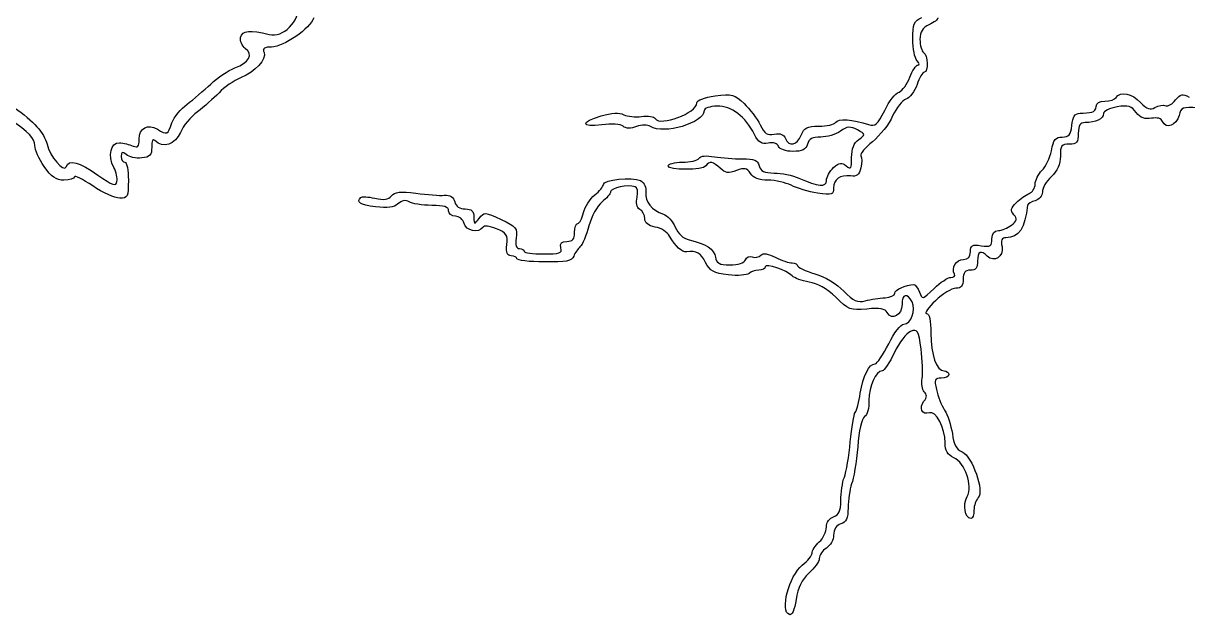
# Model space of a CAD drawing. Extents: x 0 to 12.7, y 0 to 7.2.
# Drawn here: x 2.874 to 6.47, y 1.356 to 3.185 of the extents above; entities that cross this region are included whole.
import ezdxf

# ---------------------------------------------------------------- set-up
doc = ezdxf.new("R2010")
doc.units = 0
doc.header["$MEASUREMENT"] = 0
doc.layers.get('0').update_dxf_attribs({"linetype": 'CONTINUOUS'})

msp = doc.modelspace()

# ---------------------------------------------------------------- linework, layer by layer
at = {"color": 0}
for points in [[(3.63325, 3.15013), (3.6766, 3.139), (3.72661, 3.18896), (3.72661, 3.24343)], [(3.77106, 3.20117), (3.76107, 3.16894), (3.67774, 3.11122), (3.64106, 3.11122)], [(5.62115, 3.13564), (5.62115, 3.18235), (5.6244, 3.19119), (5.64893, 3.20231)], [(5.69889, 3.20117), (5.69889, 3.19672), (5.68664, 3.18679), (5.67111, 3.18007)], [(3.54546, 3.14117), (3.54992, 3.16233), (3.57547, 3.16456), (3.63325, 3.15013)], [(5.67111, 3.18007), (5.6511, 3.17014), (5.64333, 3.15901), (5.64333, 3.13456)], [(3.55994, 3.10678), (3.54992, 3.11458), (3.54329, 3.13004), (3.54546, 3.14117)], [(5.63444, 3.06896), (5.62668, 3.07676), (5.62115, 3.10678), (5.62115, 3.13564)], [(5.64333, 3.13456), (5.64333, 3.11675), (5.64893, 3.09793), (5.65446, 3.09457)], [(3.52772, 3.04671), (3.57107, 3.06228), (3.58544, 3.08897), (3.55994, 3.10678)], [(3.61774, 3.09457), (3.62549, 3.07232), (3.59212, 3.03564), (3.54546, 3.01568)], [(3.64106, 3.11122), (3.61882, 3.11122), (3.61214, 3.10678), (3.61774, 3.09457)], [(5.65446, 3.09457), (5.66775, 3.08681), (5.66997, 3.03342), (5.65663, 3.03342)], [(5.63661, 3.05567), (5.64333, 3.05567), (5.64219, 3.06119), (5.63444, 3.06896)], [(3.45324, 2.99675), (3.47325, 3.01676), (3.50771, 3.03901), (3.52772, 3.04671)], [(5.61219, 3.01785), (5.61887, 3.03788), (5.63108, 3.05567), (5.63661, 3.05567)], [(5.65663, 3.03342), (5.65218, 3.03342), (5.64111, 3.01568), (5.63444, 2.99567)], [(3.37993, 2.93451), (3.39882, 2.949), (3.43218, 2.97786), (3.45324, 2.99675)], [(3.54546, 3.01568), (3.52436, 3.00786), (3.49436, 2.98676), (3.47879, 2.97011)], [(5.57889, 2.97233), (5.58886, 2.97678), (5.60444, 2.99675), (5.61219, 3.01785)], [(5.63444, 2.99567), (5.62668, 2.9745), (5.61111, 2.95344), (5.59999, 2.95008)], [(3.47879, 2.97011), (3.46212, 2.95231), (3.43218, 2.92676), (3.41211, 2.91118)], [(4.95443, 2.93896), (4.95443, 2.94672), (4.97667, 2.95562), (5.01107, 2.96012)], [(5.01107, 2.96012), (5.06332, 2.96674), (5.07113, 2.96565), (5.09999, 2.93679)], [(5.53444, 2.91564), (5.54775, 2.94342), (5.56776, 2.96897), (5.57889, 2.97233)], [(5.59999, 2.95008), (5.58886, 2.94672), (5.57113, 2.92339), (5.55886, 2.89899)], [(6.21442, 2.94456), (6.22999, 2.94456), (6.24556, 2.949), (6.24892, 2.95562)], [(6.24892, 2.95562), (6.26112, 2.97569), (6.29893, 2.96789), (6.32443, 2.94006)], [(6.43224, 2.94792), (6.44775, 2.96565), (6.45449, 2.96789), (6.47444, 2.95676)], [(2.84657, 2.92449), (2.90657, 2.88232), (2.93881, 2.84674), (2.94764, 2.81119)], [(3.33328, 2.87679), (3.33996, 2.89453), (3.36106, 2.92122), (3.37993, 2.93451)], [(4.97667, 2.91456), (4.97667, 2.87679), (4.85215, 2.84006), (4.81108, 2.86567)], [(4.82553, 2.89008), (4.8411, 2.86567), (4.95443, 2.90782), (4.95443, 2.93896)], [(5.01665, 2.92899), (4.99442, 2.92785), (4.97667, 2.92231), (4.97667, 2.91456)], [(5.13222, 2.84115), (5.10444, 2.89671), (5.06108, 2.93007), (5.01665, 2.92899)], [(5.09999, 2.93679), (5.11778, 2.92014), (5.13997, 2.89008), (5.14996, 2.87121)], [(5.48443, 2.87229), (5.50553, 2.86567), (5.51221, 2.87121), (5.53444, 2.91564)], [(6.17443, 2.9101), (6.1811, 2.91118), (6.18782, 2.91894), (6.18782, 2.92785)], [(6.18782, 2.92785), (6.18782, 2.93787), (6.19775, 2.94456), (6.21442, 2.94456)], [(6.25222, 2.92676), (6.22889, 2.92231), (6.21001, 2.91342), (6.21001, 2.90565)], [(6.31114, 2.90901), (6.29665, 2.92899), (6.28554, 2.93235), (6.25222, 2.92676)], [(6.32443, 2.94006), (6.34446, 2.91894), (6.35449, 2.91564), (6.36887, 2.92449)], [(6.36887, 2.92449), (6.37999, 2.93007), (6.39447, 2.93343), (6.40224, 2.93007)], [(6.40224, 2.93007), (6.4089, 2.92785), (6.42333, 2.9356), (6.43224, 2.94792)], [(6.50222, 2.92339), (6.45449, 2.92676), (6.44894, 2.92449), (6.44336, 2.90007)], [(2.90994, 2.80675), (2.90994, 2.82894), (2.88992, 2.8501), (2.83544, 2.88564)], [(3.28879, 2.85786), (3.31771, 2.83897), (3.32107, 2.84006), (3.33328, 2.87679)], [(3.41211, 2.91118), (3.39214, 2.89671), (3.36768, 2.86783), (3.35992, 2.84787)], [(4.66108, 2.87121), (4.59554, 2.86231), (4.5944, 2.87896), (4.65886, 2.89899)], [(4.65886, 2.89899), (4.69217, 2.90782), (4.71442, 2.9101), (4.72885, 2.90229)], [(4.72885, 2.90229), (4.73996, 2.89671), (4.76438, 2.89453), (4.78331, 2.89671)], [(4.78331, 2.89671), (4.80328, 2.90007), (4.82221, 2.89671), (4.82553, 2.89008)], [(5.33106, 2.86675), (5.35553, 2.86675), (5.37885, 2.87229), (5.38331, 2.87896)], [(5.38331, 2.87896), (5.38997, 2.89117), (5.43554, 2.88786), (5.48443, 2.87229)], [(5.55886, 2.89899), (5.54775, 2.87343), (5.51997, 2.83789), (5.49664, 2.81896)], [(6.11219, 2.86893), (6.11442, 2.89671), (6.12115, 2.90565), (6.13781, 2.90674)], [(6.15332, 2.87788), (6.13781, 2.87788), (6.13226, 2.87011), (6.13226, 2.84451)], [(6.13781, 2.90674), (6.15001, 2.90782), (6.16667, 2.90901), (6.17443, 2.9101)], [(6.21001, 2.90565), (6.21001, 2.89008), (6.18554, 2.87788), (6.15332, 2.87788)], [(6.35781, 2.89117), (6.33783, 2.88786), (6.32443, 2.89236), (6.31114, 2.90901)], [(6.39219, 2.88124), (6.38889, 2.89117), (6.37668, 2.89453), (6.35781, 2.89117)], [(6.44336, 2.90007), (6.43554, 2.86893), (6.40224, 2.85672), (6.39219, 2.88124)], [(3.23215, 2.82676), (3.23215, 2.86122), (3.25879, 2.87565), (3.28879, 2.85786)], [(3.35992, 2.84787), (3.34435, 2.81011), (3.3055, 2.7979), (3.28103, 2.82232)], [(4.72667, 2.86675), (4.71886, 2.87343), (4.69108, 2.87451), (4.66108, 2.87121)], [(4.76774, 2.86567), (4.74994, 2.859), (4.73551, 2.859), (4.72667, 2.86675)], [(4.81108, 2.86567), (4.80106, 2.87229), (4.7844, 2.87121), (4.76774, 2.86567)], [(5.17443, 2.81456), (5.15446, 2.81011), (5.14442, 2.81674), (5.13222, 2.84115)], [(5.14996, 2.87121), (5.16331, 2.84343), (5.17219, 2.83789), (5.19336, 2.84233)], [(5.19336, 2.84233), (5.21218, 2.84565), (5.22331, 2.84115), (5.22775, 2.82894)], [(5.27669, 2.83897), (5.28554, 2.86231), (5.29443, 2.86675), (5.33106, 2.86675)], [(5.39774, 2.85118), (5.38331, 2.84115), (5.35553, 2.83344), (5.33664, 2.83344)], [(5.44997, 2.85562), (5.42779, 2.86675), (5.41889, 2.86675), (5.39774, 2.85118)], [(5.45443, 2.82568), (5.47553, 2.84115), (5.47553, 2.84115), (5.44997, 2.85562)], [(6.08225, 2.83344), (6.10331, 2.83344), (6.10889, 2.84006), (6.11219, 2.86893)], [(6.13226, 2.84451), (6.13226, 2.81674), (6.12776, 2.81119), (6.10449, 2.81119)], [(2.93881, 2.74235), (2.92324, 2.76568), (2.90994, 2.79454), (2.90994, 2.80675)], [(2.94764, 2.81119), (2.95654, 2.77339), (2.99881, 2.72342), (3.00657, 2.74115)], [(3.1544, 2.73899), (3.13433, 2.77567), (3.14438, 2.81674), (3.17106, 2.81565)], [(3.17106, 2.81565), (3.18326, 2.81456), (3.20215, 2.81011), (3.21322, 2.80567)], [(3.21322, 2.80567), (3.22879, 2.79899), (3.23215, 2.80344), (3.23215, 2.82676)], [(3.28103, 2.82232), (3.27436, 2.82894), (3.26992, 2.82232), (3.27106, 2.80231)], [(5.20665, 2.80453), (5.20329, 2.81338), (5.19, 2.81787), (5.17443, 2.81456)], [(5.22775, 2.82894), (5.23779, 2.80231), (5.26438, 2.80783), (5.27669, 2.83897)], [(5.29551, 2.81119), (5.29107, 2.79454), (5.27994, 2.78896), (5.25108, 2.78896)], [(5.33664, 2.83344), (5.31108, 2.83344), (5.29997, 2.82785), (5.29551, 2.81119)], [(5.43224, 2.77013), (5.43224, 2.79671), (5.43886, 2.81456), (5.45443, 2.82568)], [(5.49664, 2.81896), (5.47444, 2.80117), (5.45774, 2.78125), (5.4611, 2.77567)], [(6.04893, 2.79118), (6.05556, 2.82568), (6.06222, 2.83344), (6.08225, 2.83344)], [(6.10449, 2.81119), (6.08003, 2.81119), (6.07671, 2.80675), (6.07671, 2.77453)], [(3.19211, 2.77897), (3.1799, 2.78896), (3.1766, 2.78788), (3.1766, 2.77339)], [(3.1766, 2.77339), (3.1766, 2.7634), (3.18218, 2.75564), (3.18772, 2.75564)], [(3.2399, 2.76893), (3.22217, 2.76676), (3.20101, 2.77121), (3.19211, 2.77897)], [(3.27106, 2.80231), (3.27106, 2.77789), (3.26551, 2.77121), (3.2399, 2.76893)], [(4.9611, 2.76785), (4.96556, 2.77567), (4.98329, 2.77675), (5.00885, 2.77229)], [(5.00885, 2.77229), (5.03108, 2.76893), (5.06993, 2.76568), (5.0944, 2.76568)], [(5.25108, 2.78896), (5.22889, 2.78896), (5.21001, 2.79563), (5.20665, 2.80453)], [(5.41558, 2.74451), (5.42996, 2.73232), (5.43224, 2.73562), (5.43224, 2.77013)], [(5.4611, 2.77567), (5.46442, 2.77013), (5.46442, 2.75347), (5.4611, 2.7379)], [(6.01997, 2.73004), (6.03222, 2.74115), (6.04443, 2.76893), (6.04893, 2.79118)], [(6.07671, 2.77453), (6.07671, 2.74897), (6.06776, 2.72894), (6.04893, 2.71121)], [(2.99989, 2.70008), (2.97542, 2.70008), (2.96104, 2.71012), (2.93881, 2.74235)], [(3.00657, 2.74115), (3.01546, 2.76568), (3.04656, 2.75672), (3.10439, 2.71565)], [(3.16325, 2.69564), (3.16547, 2.70562), (3.16217, 2.72569), (3.1544, 2.73899)], [(3.18772, 2.75564), (3.19439, 2.75564), (3.19883, 2.73004), (3.19883, 2.70008)], [(4.86556, 2.74451), (4.86556, 2.75011), (4.88553, 2.75564), (4.90886, 2.75564)], [(4.98221, 2.74451), (4.97331, 2.73004), (4.86556, 2.73004), (4.86556, 2.74451)], [(4.90886, 2.75564), (4.93332, 2.75564), (4.95665, 2.76118), (4.9611, 2.76785)], [(5.02664, 2.73676), (5.00553, 2.75782), (4.99219, 2.7601), (4.98221, 2.74451)], [(5.07667, 2.73004), (5.05219, 2.72011), (5.04215, 2.72233), (5.02664, 2.73676)], [(5.11996, 2.72119), (5.10883, 2.7379), (5.10107, 2.73899), (5.07667, 2.73004)], [(5.0944, 2.76568), (5.13222, 2.76676), (5.14219, 2.76232), (5.14665, 2.74451)], [(5.14665, 2.74451), (5.1511, 2.72786), (5.16222, 2.72233), (5.19336, 2.72233)], [(5.35444, 2.699), (5.35444, 2.71012), (5.36442, 2.72786), (5.37668, 2.73899)], [(5.37668, 2.73899), (5.39442, 2.75564), (5.4011, 2.75564), (5.41558, 2.74451)], [(5.4611, 2.7379), (5.45557, 2.71674), (5.44775, 2.71012), (5.42888, 2.71338)], [(3.03217, 2.71012), (3.03217, 2.70454), (3.01768, 2.70008), (2.99989, 2.70008)], [(3.08882, 2.68235), (3.05767, 2.70344), (3.03217, 2.71565), (3.03217, 2.71012)], [(3.10439, 2.71565), (3.15104, 2.68343), (3.16103, 2.68007), (3.16325, 2.69564)], [(3.19883, 2.70008), (3.19883, 2.64899), (3.19656, 2.64453), (3.17215, 2.64453)], [(4.66553, 2.68679), (4.66553, 2.70226), (4.75553, 2.71121), (4.77994, 2.699)], [(4.77994, 2.699), (4.79215, 2.69119), (4.79889, 2.67785), (4.7966, 2.66228)], [(5.17443, 2.70008), (5.14551, 2.70008), (5.12885, 2.70676), (5.11996, 2.72119)], [(5.24556, 2.68451), (5.22889, 2.69233), (5.19661, 2.70008), (5.17443, 2.70008)], [(5.19336, 2.72233), (5.21556, 2.72233), (5.25, 2.71565), (5.26888, 2.70676)], [(5.26888, 2.70676), (5.32997, 2.68007), (5.35444, 2.67785), (5.35444, 2.699)], [(5.42888, 2.71338), (5.39556, 2.71674), (5.37668, 2.70344), (5.37668, 2.67567)], [(5.99892, 2.68787), (5.99892, 2.70008), (6.00885, 2.71897), (6.01997, 2.73004)], [(6.04893, 2.71121), (6.03336, 2.69672), (6.02115, 2.67567), (6.02115, 2.66342)], [(3.17215, 2.64453), (3.15767, 2.64453), (3.1199, 2.66118), (3.08882, 2.68235)], [(4.01107, 2.65229), (4.02219, 2.66456), (4.03885, 2.66564), (4.08658, 2.6601)], [(4.63883, 2.65457), (4.65326, 2.66564), (4.66553, 2.68007), (4.66553, 2.68679)], [(4.68778, 2.66456), (4.68778, 2.65782), (4.67551, 2.64453), (4.66108, 2.63232)], [(4.76329, 2.68007), (4.74219, 2.68787), (4.68778, 2.67567), (4.68778, 2.66456)], [(4.76996, 2.64789), (4.77333, 2.66564), (4.77111, 2.67785), (4.76329, 2.68007)], [(4.7966, 2.66228), (4.79329, 2.6345), (4.81554, 2.60672), (4.85107, 2.5956)], [(5.32667, 2.6601), (5.29889, 2.66456), (5.26329, 2.67567), (5.24556, 2.68451)], [(5.37668, 2.67567), (5.37668, 2.65565), (5.37224, 2.65343), (5.32667, 2.6601)], [(5.97999, 2.65901), (5.99001, 2.66228), (5.99892, 2.67567), (5.99892, 2.68787)], [(6.02115, 2.66342), (6.02115, 2.65229), (6.01112, 2.64008), (5.99892, 2.63678)], [(3.96218, 2.61783), (3.91325, 2.62451), (3.90104, 2.63232), (3.91661, 2.64671)], [(3.91661, 2.64671), (3.91992, 2.65007), (3.93886, 2.64899), (3.95996, 2.64453)], [(3.95996, 2.64453), (3.98774, 2.63786), (4.00217, 2.64008), (4.01107, 2.65229)], [(4.03103, 2.62679), (4.01882, 2.61567), (3.99994, 2.61339), (3.96218, 2.61783)], [(4.06554, 2.6334), (4.05442, 2.64008), (4.04329, 2.63786), (4.03103, 2.62679)], [(4.13547, 2.62229), (4.10553, 2.62229), (4.07438, 2.62788), (4.06554, 2.6334)], [(4.08658, 2.6601), (4.1211, 2.65565), (4.16108, 2.65229), (4.17437, 2.65343)], [(4.17437, 2.65343), (4.19217, 2.65457), (4.20324, 2.64789), (4.2066, 2.6334)], [(4.2066, 2.6334), (4.20996, 2.61893), (4.22217, 2.61122), (4.23882, 2.61122)], [(4.60444, 2.6001), (4.60883, 2.61783), (4.62326, 2.64236), (4.63883, 2.65457)], [(4.66108, 2.63232), (4.6466, 2.62121), (4.62885, 2.58897), (4.6211, 2.55897)], [(4.77772, 2.61008), (4.76774, 2.61675), (4.76551, 2.63004), (4.76996, 2.64789)], [(5.93332, 2.59343), (5.92225, 2.60672), (5.92333, 2.61339), (5.94108, 2.63124)], [(5.94108, 2.63124), (5.95221, 2.64236), (5.97, 2.65457), (5.97999, 2.65901)], [(5.99892, 2.63678), (5.98665, 2.6334), (5.97667, 2.62788), (5.97553, 2.62343)], [(4.18778, 2.60562), (4.18778, 2.61783), (4.17437, 2.62229), (4.13547, 2.62229)], [(4.20882, 2.58897), (4.19661, 2.58897), (4.18778, 2.59674), (4.18778, 2.60562)], [(4.23551, 2.56674), (4.23221, 2.57894), (4.21994, 2.58897), (4.20882, 2.58897)], [(4.23882, 2.61122), (4.25879, 2.61122), (4.26551, 2.60454), (4.26551, 2.58561)], [(4.28217, 2.58231), (4.29769, 2.60226), (4.29889, 2.60226), (4.34993, 2.57894)], [(4.58658, 2.56674), (4.59218, 2.56674), (4.59999, 2.58122), (4.60444, 2.6001)], [(4.79329, 2.58122), (4.79329, 2.59233), (4.78662, 2.60562), (4.77772, 2.61008)], [(4.85107, 2.5956), (4.86328, 2.59115), (4.87993, 2.5734), (4.88775, 2.55561)], [(5.97553, 2.62343), (5.96778, 2.55117), (5.94889, 2.52339), (5.90886, 2.52229)], [(5.92551, 2.56119), (5.94222, 2.57449), (5.94444, 2.58003), (5.93332, 2.59343)], [(4.29329, 2.55453), (4.28103, 2.5356), (4.24104, 2.5434), (4.23551, 2.56674)], [(4.26551, 2.58561), (4.2666, 2.56228), (4.2666, 2.56228), (4.28217, 2.58231)], [(4.3355, 2.55007), (4.31326, 2.55897), (4.2966, 2.56119), (4.29329, 2.55453)], [(4.34993, 2.57894), (4.3966, 2.55675), (4.40104, 2.55117), (4.3966, 2.52121)], [(4.57667, 2.53896), (4.57667, 2.55453), (4.58106, 2.56674), (4.58658, 2.56674)], [(4.6211, 2.55897), (4.61328, 2.53006), (4.60107, 2.50006), (4.59332, 2.49451)], [(4.82553, 2.55561), (4.80442, 2.56011), (4.79329, 2.56782), (4.79329, 2.58122)], [(4.86996, 2.52783), (4.86328, 2.54004), (4.84332, 2.55225), (4.82553, 2.55561)], [(4.88775, 2.55561), (4.89665, 2.53342), (4.91217, 2.52013), (4.93104, 2.51563)], [(5.88553, 2.54454), (5.89556, 2.54454), (5.91444, 2.55225), (5.92551, 2.56119)], [(4.36774, 2.50119), (4.3711, 2.53006), (4.36664, 2.53788), (4.3355, 2.55007)], [(4.3966, 2.52121), (4.39328, 2.49897), (4.3966, 2.48899), (4.40663, 2.48899)], [(4.55328, 2.51118), (4.57107, 2.51118), (4.57667, 2.51785), (4.57667, 2.53896)], [(4.92329, 2.47894), (4.90771, 2.47678), (4.88889, 2.49451), (4.86996, 2.52783)], [(5.83225, 2.49789), (5.86111, 2.49343), (5.86556, 2.49669), (5.86556, 2.51893)], [(5.86556, 2.51893), (5.86556, 2.5356), (5.87224, 2.54454), (5.88553, 2.54454)], [(5.90886, 2.52229), (5.89556, 2.52229), (5.89219, 2.51454), (5.89665, 2.49451)], [(4.38103, 2.46674), (4.36882, 2.46674), (4.36436, 2.47564), (4.36774, 2.50119)], [(4.40663, 2.48899), (4.41439, 2.48899), (4.42106, 2.48562), (4.42106, 2.48004)], [(4.47993, 2.47228), (4.53103, 2.47228), (4.53885, 2.4745), (4.5344, 2.49115)], [(4.5344, 2.49115), (4.53103, 2.50564), (4.53662, 2.51118), (4.55328, 2.51118)], [(4.59332, 2.49451), (4.58658, 2.48785), (4.57775, 2.47564), (4.57438, 2.46565)], [(4.98107, 2.44564), (4.96556, 2.47678), (4.95443, 2.48232), (4.92329, 2.47894)], [(4.93104, 2.51563), (4.98107, 2.50456), (5.00885, 2.48676), (5.01221, 2.46229)], [(5.79889, 2.47894), (5.79889, 2.49897), (5.80447, 2.50228), (5.83225, 2.49789)], [(5.85113, 2.46565), (5.83111, 2.48562), (5.82113, 2.48004), (5.82113, 2.45008)], [(5.89665, 2.49451), (5.90224, 2.46338), (5.87224, 2.4445), (5.85113, 2.46565)], [(4.39887, 2.45785), (4.39887, 2.46229), (4.39106, 2.46674), (4.38103, 2.46674)], [(4.48329, 2.44786), (4.43658, 2.44786), (4.39887, 2.45225), (4.39887, 2.45785)], [(4.42106, 2.48004), (4.42106, 2.47564), (4.44769, 2.47228), (4.47993, 2.47228)], [(4.57438, 2.46565), (4.56885, 2.45008), (4.55106, 2.44672), (4.48329, 2.44786)], [(5.05111, 2.40782), (5.00662, 2.41336), (4.99556, 2.41894), (4.98107, 2.44564)], [(5.01221, 2.46229), (5.01438, 2.44342), (5.02328, 2.43896), (5.05664, 2.43896)], [(5.05664, 2.43896), (5.08219, 2.43896), (5.10107, 2.4445), (5.10444, 2.45454)], [(5.10444, 2.45454), (5.10775, 2.46229), (5.11664, 2.46674), (5.12549, 2.46338)], [(5.12549, 2.46338), (5.13331, 2.46007), (5.14551, 2.46229), (5.15218, 2.46892)], [(5.15218, 2.46892), (5.15886, 2.47564), (5.17443, 2.47342), (5.19661, 2.46229)], [(5.19661, 2.46229), (5.21556, 2.45225), (5.23888, 2.4445), (5.24892, 2.4445)], [(5.75, 2.4101), (5.73888, 2.42785), (5.75553, 2.45562), (5.77778, 2.45562)], [(5.77778, 2.45562), (5.79221, 2.45562), (5.79889, 2.46338), (5.79889, 2.47894)], [(5.82113, 2.45008), (5.82113, 2.43007), (5.8156, 2.42231), (5.79889, 2.42231)], [(5.11556, 2.41228), (5.10883, 2.40674), (5.07997, 2.40451), (5.05111, 2.40782)], [(5.14551, 2.42231), (5.13439, 2.42231), (5.1211, 2.41786), (5.11556, 2.41228)], [(5.16553, 2.43229), (5.16553, 2.42676), (5.15663, 2.42231), (5.14551, 2.42231)], [(5.24892, 2.40451), (5.23335, 2.42231), (5.16553, 2.4445), (5.16553, 2.43229)], [(5.24892, 2.4445), (5.25776, 2.4445), (5.26557, 2.44006), (5.26557, 2.4356)], [(5.26557, 2.4356), (5.26557, 2.43121), (5.2889, 2.42008), (5.31885, 2.41118)], [(5.31885, 2.41118), (5.34999, 2.40229), (5.38661, 2.38004), (5.40776, 2.35781)], [(5.73888, 2.40007), (5.74778, 2.40007), (5.75331, 2.40451), (5.75, 2.4101)], [(5.79889, 2.42231), (5.78222, 2.42231), (5.77669, 2.41456), (5.77669, 2.39453)], [(5.30111, 2.38558), (5.27778, 2.38894), (5.25553, 2.39789), (5.24892, 2.40451)], [(5.38331, 2.33897), (5.35553, 2.36567), (5.32667, 2.38124), (5.30111, 2.38558)], [(5.5656, 2.35118), (5.5656, 2.36231), (5.5989, 2.37674), (5.6244, 2.37788)], [(5.6244, 2.37788), (5.6289, 2.37788), (5.63661, 2.36675), (5.64219, 2.35454)], [(5.68664, 2.36567), (5.70557, 2.3845), (5.72999, 2.40007), (5.73888, 2.40007)], [(5.77669, 2.39453), (5.77669, 2.37337), (5.77111, 2.36675), (5.75444, 2.36675)], [(5.47885, 2.30225), (5.42888, 2.2979), (5.42219, 2.30007), (5.38331, 2.33897)], [(5.40776, 2.35781), (5.43886, 2.32676), (5.44997, 2.32118), (5.47444, 2.32785)], [(5.53554, 2.33675), (5.55219, 2.33789), (5.5656, 2.34451), (5.5656, 2.35118)], [(5.61887, 2.32449), (5.60444, 2.35346), (5.58778, 2.34896), (5.58778, 2.31674)], [(5.64219, 2.35454), (5.65001, 2.33122), (5.6511, 2.33122), (5.68664, 2.36567)], [(5.75444, 2.36675), (5.7411, 2.36675), (5.71332, 2.34896), (5.69108, 2.32785)], [(5.47444, 2.32785), (5.4911, 2.33231), (5.51779, 2.33675), (5.53554, 2.33675)], [(5.54221, 2.29118), (5.53554, 2.30344), (5.51997, 2.30675), (5.47885, 2.30225)], [(5.58778, 2.31674), (5.58778, 2.28342), (5.55664, 2.26563), (5.54221, 2.29118)], [(5.59337, 2.25564), (5.61556, 2.25564), (5.63222, 2.30007), (5.61887, 2.32449)], [(5.69108, 2.32785), (5.66889, 2.30675), (5.65663, 2.28896), (5.66331, 2.28896)], [(5.66331, 2.28896), (5.67219, 2.28896), (5.67671, 2.26676), (5.67671, 2.22786)], [(5.54665, 2.1945), (5.56332, 2.22894), (5.58333, 2.25564), (5.59337, 2.25564)], [(5.61442, 2.2334), (5.60107, 2.22786), (5.57889, 2.19894), (5.5644, 2.16781)], [(5.64665, 2.17893), (5.63889, 2.23676), (5.63553, 2.24115), (5.61442, 2.2334)], [(5.50444, 2.1334), (5.51112, 2.1334), (5.53, 2.16118), (5.54665, 2.1945)], [(5.67671, 2.22786), (5.67671, 2.16228), (5.69444, 2.11117), (5.71778, 2.11117)], [(5.5644, 2.16781), (5.55003, 2.13678), (5.53222, 2.11117), (5.52669, 2.11117)], [(5.65001, 2.08783), (5.65332, 2.1034), (5.6511, 2.14453), (5.64665, 2.17893)], [(5.45888, 2.04232), (5.46664, 2.09451), (5.48665, 2.1334), (5.50444, 2.1334)], [(5.52669, 2.11117), (5.50667, 2.11117), (5.48551, 2.06338), (5.48551, 2.02007)], [(5.65663, 2.04671), (5.65001, 2.05344), (5.64665, 2.07226), (5.65001, 2.08783)], [(5.70888, 2.08897), (5.68892, 2.08897), (5.68664, 2.08447), (5.69444, 2.05344)], [(5.73226, 2.10004), (5.73226, 2.09343), (5.72222, 2.08897), (5.70888, 2.08897)], [(5.71778, 2.11117), (5.72553, 2.11117), (5.73226, 2.10562), (5.73226, 2.10004)], [(5.69444, 2.05344), (5.69775, 2.03342), (5.71001, 2.00564), (5.71886, 1.99007)], [(5.44336, 1.9834), (5.44775, 1.98893), (5.45443, 2.01563), (5.45888, 2.04232)], [(5.48551, 2.02007), (5.48665, 1.99669), (5.47999, 1.9745), (5.47222, 1.97011)], [(5.67219, 1.98232), (5.65001, 1.97336), (5.63889, 1.99789), (5.65554, 2.01785)], [(5.65554, 2.01785), (5.66558, 2.03006), (5.66558, 2.03788), (5.65663, 2.04671)], [(5.42779, 1.89231), (5.43224, 1.93674), (5.43886, 1.97672), (5.44336, 1.9834)], [(5.72114, 1.88894), (5.72114, 1.93451), (5.69217, 1.99007), (5.67219, 1.98232)], [(5.71886, 1.99007), (5.72889, 1.97564), (5.73888, 1.94342), (5.74333, 1.91781)], [(5.47222, 1.97011), (5.46332, 1.96451), (5.45443, 1.92676), (5.45111, 1.87674)], [(5.74333, 1.91781), (5.74664, 1.8845), (5.75553, 1.86893), (5.77333, 1.86117)], [(5.41, 1.78336), (5.41558, 1.79893), (5.42443, 1.84896), (5.42779, 1.89231)], [(5.45111, 1.87674), (5.44667, 1.83003), (5.43886, 1.77783), (5.43224, 1.76226)], [(5.74778, 1.84343), (5.72775, 1.85226), (5.72114, 1.86453), (5.72114, 1.88894)], [(5.7889, 1.72336), (5.80669, 1.75782), (5.78222, 1.82671), (5.74778, 1.84343)], [(5.77333, 1.86117), (5.80556, 1.84787), (5.84218, 1.73893), (5.82329, 1.72011)], [(5.39887, 1.71115), (5.39887, 1.73449), (5.40332, 1.76779), (5.41, 1.78336)], [(5.43224, 1.76226), (5.42665, 1.74561), (5.42111, 1.71224), (5.42111, 1.68896)], [(5.37668, 1.66118), (5.39333, 1.66672), (5.39887, 1.67785), (5.39887, 1.71115)], [(5.80003, 1.6556), (5.78222, 1.6556), (5.77442, 1.69786), (5.7889, 1.72336)], [(5.82329, 1.72011), (5.8156, 1.71224), (5.81, 1.69558), (5.81, 1.68121)], [(5.35444, 1.6289), (5.35444, 1.64447), (5.36328, 1.65668), (5.37668, 1.66118)], [(5.42111, 1.68896), (5.42111, 1.6556), (5.41558, 1.64447), (5.39887, 1.63894)], [(5.81, 1.68121), (5.81, 1.66672), (5.80556, 1.6556), (5.80003, 1.6556)], [(5.33225, 1.58339), (5.34446, 1.59451), (5.35444, 1.61453), (5.35444, 1.6289)], [(5.39887, 1.63894), (5.38444, 1.6345), (5.37668, 1.62229), (5.37668, 1.60449)], [(5.31, 1.54893), (5.31, 1.55669), (5.31993, 1.57226), (5.33225, 1.58339)], [(5.37668, 1.60449), (5.37668, 1.59006), (5.36664, 1.57226), (5.35444, 1.56451)], [(5.27994, 1.51118), (5.29665, 1.52447), (5.31, 1.54112), (5.31, 1.54893)], [(5.35444, 1.56451), (5.34218, 1.55669), (5.33225, 1.54232), (5.33225, 1.53228)], [(5.23996, 1.35894), (5.21001, 1.36892), (5.23888, 1.47889), (5.27994, 1.51118)], [(5.33225, 1.53228), (5.33225, 1.52225), (5.31776, 1.50222), (5.29997, 1.48676)], [(5.29997, 1.48676), (5.27778, 1.4656), (5.26665, 1.44342), (5.26112, 1.4056)], [(5.26112, 1.4056), (5.25553, 1.37337), (5.24772, 1.35558), (5.23996, 1.35894)]]:
    msp.add_open_spline(points, degree=3, dxfattribs=at)

doc.saveas('drawing.dxf')
